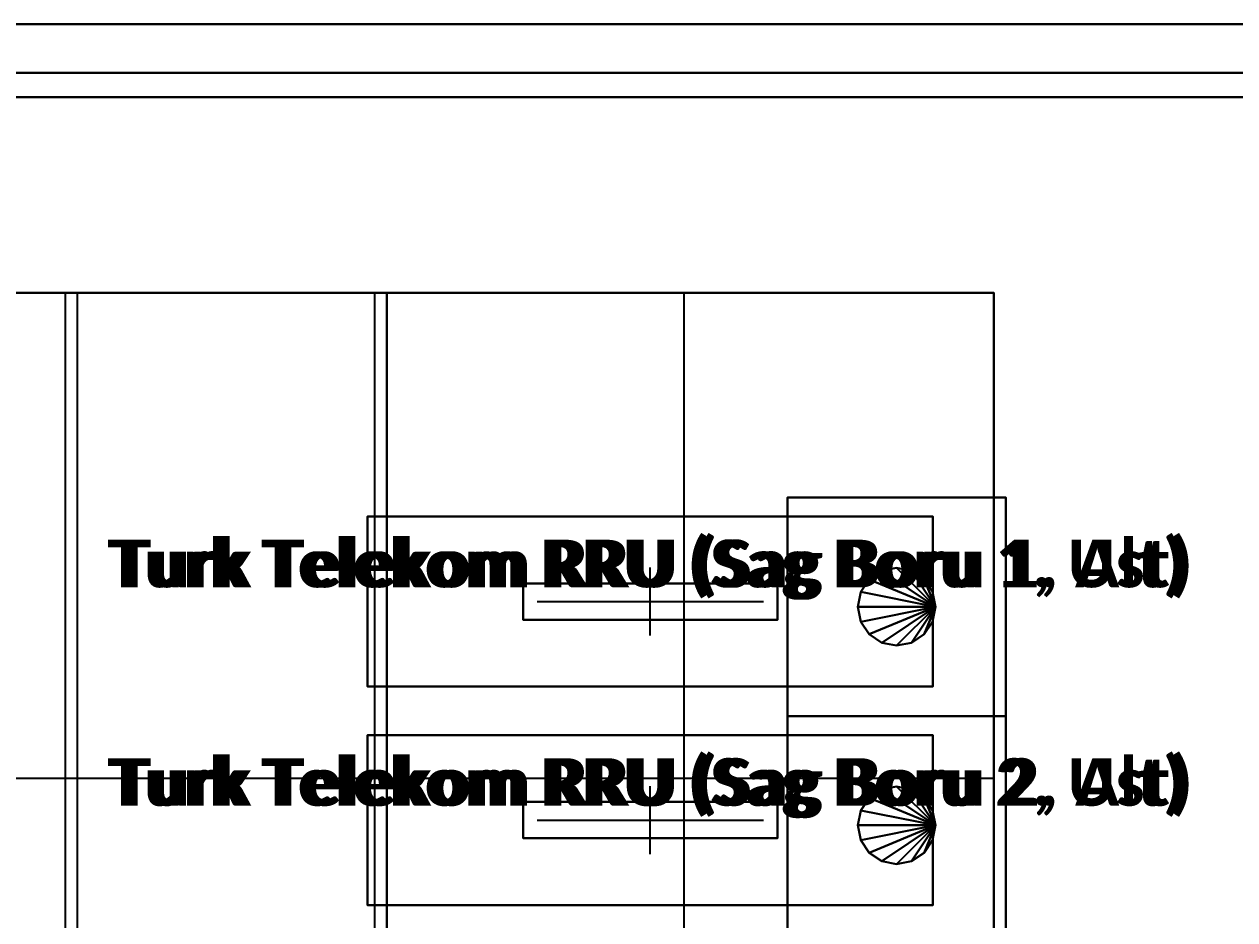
# Model space of a CAD drawing. Header units: metres. Extents: x -15 to 15, y -45.1 to 2.
# Drawn here: x -1.559 to -0.562, y 1.262 to 2 of the extents above; entities that cross this region are included whole.
import ezdxf
from ezdxf.enums import TextEntityAlignment as Align

# ---------------------------------------------------------------- set-up
doc = ezdxf.new("R2010")
doc.units = ezdxf.units.M
for name, color, linetype in [('BLOK_OZEL_PLATFORM', 140, 'CONTINUOUS'), ('EKP_TURK_TELEKOM_RRU', 4, 'CONTINUOUS'), ('KORKULUK_KAPI', 4, 'CONTINUOUS'), ('MONTAJ_BORULARI', 2, 'CONTINUOUS'), ('ZEMIN_PLATFORM', 8, 'CONTINUOUS')]:
    doc.layers.add(name, color=color, linetype=linetype)
doc.styles.get("Standard").update_dxf_attribs({"font": 'calibrib.ttf'})

msp = doc.modelspace()

# ---------------------------------------------------------------- linework, layer by layer
at = {"layer": 'BLOK_OZEL_PLATFORM'}
for p, q in [((-1.26052, 1.77879, -0.029), (-2.28052, 1.77879, -0.029)), ((-1.26052, 1.77879, 0.011), (-2.28052, 1.77879, 0.011)), ((-0.76052, 1.77879, -0.029), (-1.78052, 1.77879, -0.029)), ((-0.76052, 1.77879, 0.011), (-1.78052, 1.77879, 0.011)), ((-1.52552, 0.57879, 0.011), (-1.52552, 1.77879, 0.011)), ((-1.51552, 0.57879, 0.011), (-1.51552, 1.77879, 0.011)), ((-1.27052, 0.57879, 0.011), (-1.27052, 1.77879, 0.011)), ((-1.26052, 0.57879, -0.029), (-1.26052, 1.77879, -0.029)), ((-1.26052, 0.57879, 0.011), (-1.26052, 1.77879, 0.011)), ((-1.26052, 1.77879, -0.029), (-1.26052, 1.77879, 0.011)), ((-1.01552, 0.57879, 0.011), (-1.01552, 1.77879, 0.011)), ((-0.76052, 0.57879, -0.029), (-0.76052, 1.77879, -0.029)), ((-0.76052, 0.57879, 0.011), (-0.76052, 1.77879, 0.011)), ((-0.76052, 1.77879, -0.029), (-0.76052, 1.77879, 0.011)), ((-2.28052, 1.37879, 0.011), (-1.26052, 1.37879, 0.011)), ((-1.78052, 1.37879, 0.011), (-0.76052, 1.37879, 0.011))]:
    msp.add_line(p, q, dxfattribs=at)
for points in [[(-2.28052, 0.57879, -0.029), (-1.26052, 0.57879, -0.029), (-1.26052, 1.77879, -0.029), (-2.28052, 1.77879, -0.029)], [(-2.28052, 0.57879, 0.011), (-1.26052, 0.57879, 0.011), (-1.26052, 1.77879, 0.011), (-2.28052, 1.77879, 0.011)], [(-2.28052, 1.77879, -0.029), (-1.26052, 1.77879, -0.029), (-1.26052, 1.77879, 0.011), (-2.28052, 1.77879, 0.011)], [(-1.78052, 0.57879, -0.029), (-0.76052, 0.57879, -0.029), (-0.76052, 1.77879, -0.029), (-1.78052, 1.77879, -0.029)], [(-1.78052, 0.57879, 0.011), (-0.76052, 0.57879, 0.011), (-0.76052, 1.77879, 0.011), (-1.78052, 1.77879, 0.011)], [(-1.78052, 1.77879, -0.029), (-0.76052, 1.77879, -0.029), (-0.76052, 1.77879, 0.011), (-1.78052, 1.77879, 0.011)], [(-1.26052, 0.57879, -0.029), (-1.26052, 1.77879, -0.029), (-1.26052, 1.77879, 0.011), (-1.26052, 0.57879, 0.011)], [(-0.76052, 0.57879, -0.029), (-0.76052, 1.77879, -0.029), (-0.76052, 1.77879, 0.011), (-0.76052, 0.57879, 0.011)]]:
    msp.add_3dface(points, dxfattribs=at)
at = {"layer": 'EKP_TURK_TELEKOM_RRU'}
for p, q in [((-0.81052, 1.59429, 0.36), (-1.27652, 1.59429, 0.36)), ((-1.27652, 1.59429, 0.36), (-1.27652, 1.45429, 0.36)), ((-0.81052, 1.59429, 0.87), (-1.27652, 1.59429, 0.87)), ((-1.27652, 1.59429, 0.87), (-1.27652, 1.45429, 0.87)), ((-1.27652, 1.59429, 0.36), (-1.27652, 1.59429, 0.87)), ((-0.81052, 1.59429, 1.14), (-1.27652, 1.59429, 1.14)), ((-1.27652, 1.59429, 1.14), (-1.27652, 1.45429, 1.14)), ((-0.81052, 1.59429, 1.65), (-1.27652, 1.59429, 1.65)), ((-1.27652, 1.59429, 1.65), (-1.27652, 1.45429, 1.65)), ((-1.27652, 1.59429, 1.14), (-1.27652, 1.59429, 1.65)), ((-0.81052, 1.45429, 0.36), (-0.81052, 1.59429, 0.36)), ((-0.81052, 1.45429, 0.87), (-0.81052, 1.59429, 0.87)), ((-0.81052, 1.59429, 0.36), (-0.81052, 1.59429, 0.87)), ((-0.81052, 1.45429, 1.14), (-0.81052, 1.59429, 1.14)), ((-0.81052, 1.45429, 1.65), (-0.81052, 1.59429, 1.65)), ((-0.81052, 1.59429, 1.14), (-0.81052, 1.59429, 1.65)), ((-1.04352, 1.49629, 0.87), (-1.04352, 1.55229, 0.87)), ((-1.04352, 1.49629, 1.65), (-1.04352, 1.55229, 1.65)), ((-0.93867, 1.53929, 0.87), (-1.14837, 1.53929, 0.87)), ((-1.14837, 1.53929, 0.87), (-1.14837, 1.50929, 0.87)), ((-0.93867, 1.53929, 0.9), (-1.14837, 1.53929, 0.9)), ((-1.14837, 1.53929, 0.9), (-1.14837, 1.50929, 0.9)), ((-1.14837, 1.53929, 0.87), (-1.14837, 1.53929, 0.9)), ((-0.93867, 1.53929, 1.65), (-1.14837, 1.53929, 1.65)), ((-1.14837, 1.53929, 1.65), (-1.14837, 1.50929, 1.65)), ((-0.93867, 1.53929, 1.68), (-1.14837, 1.53929, 1.68)), ((-1.14837, 1.53929, 1.68), (-1.14837, 1.50929, 1.68)), ((-1.14837, 1.53929, 1.65), (-1.14837, 1.53929, 1.68)), ((-0.93867, 1.50929, 0.87), (-0.93867, 1.53929, 0.87)), ((-0.93867, 1.50929, 0.9), (-0.93867, 1.53929, 0.9)), ((-0.93867, 1.53929, 0.87), (-0.93867, 1.53929, 0.9)), ((-0.93867, 1.50929, 1.65), (-0.93867, 1.53929, 1.65)), ((-0.93867, 1.50929, 1.68), (-0.93867, 1.53929, 1.68)), ((-0.93867, 1.53929, 1.65), (-0.93867, 1.53929, 1.68)), ((-1.13672, 1.52429, 0.87), (-0.95032, 1.52429, 0.87)), ((-1.13672, 1.52429, 1.65), (-0.95032, 1.52429, 1.65)), ((-1.14837, 1.50929, 0.87), (-0.93867, 1.50929, 0.87)), ((-1.14837, 1.50929, 0.9), (-0.93867, 1.50929, 0.9)), ((-1.14837, 1.50929, 0.87), (-1.14837, 1.50929, 0.9)), ((-1.14837, 1.50929, 1.65), (-0.93867, 1.50929, 1.65)), ((-1.14837, 1.50929, 1.68), (-0.93867, 1.50929, 1.68)), ((-1.14837, 1.50929, 1.65), (-1.14837, 1.50929, 1.68)), ((-0.93867, 1.50929, 0.87), (-0.93867, 1.50929, 0.9)), ((-0.93867, 1.50929, 1.65), (-0.93867, 1.50929, 1.68)), ((-1.27652, 1.45429, 0.36), (-0.81052, 1.45429, 0.36)), ((-1.27652, 1.45429, 0.87), (-0.81052, 1.45429, 0.87)), ((-1.27652, 1.45429, 0.36), (-1.27652, 1.45429, 0.87)), ((-1.27652, 1.45429, 1.14), (-0.81052, 1.45429, 1.14)), ((-1.27652, 1.45429, 1.65), (-0.81052, 1.45429, 1.65)), ((-1.27652, 1.45429, 1.14), (-1.27652, 1.45429, 1.65)), ((-0.81052, 1.45429, 0.36), (-0.81052, 1.45429, 0.87)), ((-0.81052, 1.45429, 1.14), (-0.81052, 1.45429, 1.65)), ((-0.81052, 1.41429, 0.36), (-1.27652, 1.41429, 0.36)), ((-1.27652, 1.41429, 0.36), (-1.27652, 1.27429, 0.36)), ((-0.81052, 1.41429, 0.87), (-1.27652, 1.41429, 0.87)), ((-1.27652, 1.41429, 0.87), (-1.27652, 1.27429, 0.87)), ((-1.27652, 1.41429, 0.36), (-1.27652, 1.41429, 0.87)), ((-0.81052, 1.41429, 1.14), (-1.27652, 1.41429, 1.14)), ((-1.27652, 1.41429, 1.14), (-1.27652, 1.27429, 1.14)), ((-0.81052, 1.41429, 1.65), (-1.27652, 1.41429, 1.65)), ((-1.27652, 1.41429, 1.65), (-1.27652, 1.27429, 1.65)), ((-1.27652, 1.41429, 1.14), (-1.27652, 1.41429, 1.65)), ((-0.81052, 1.27429, 0.36), (-0.81052, 1.41429, 0.36)), ((-0.81052, 1.27429, 0.87), (-0.81052, 1.41429, 0.87)), ((-0.81052, 1.41429, 0.36), (-0.81052, 1.41429, 0.87)), ((-0.81052, 1.27429, 1.14), (-0.81052, 1.41429, 1.14)), ((-0.81052, 1.27429, 1.65), (-0.81052, 1.41429, 1.65)), ((-0.81052, 1.41429, 1.14), (-0.81052, 1.41429, 1.65)), ((-1.04352, 1.31629, 0.87), (-1.04352, 1.37229, 0.87)), ((-1.04352, 1.31629, 1.65), (-1.04352, 1.37229, 1.65)), ((-0.93867, 1.35929, 0.87), (-1.14837, 1.35929, 0.87)), ((-1.14837, 1.35929, 0.87), (-1.14837, 1.32929, 0.87)), ((-0.93867, 1.35929, 0.9), (-1.14837, 1.35929, 0.9)), ((-1.14837, 1.35929, 0.9), (-1.14837, 1.32929, 0.9)), ((-1.14837, 1.35929, 0.87), (-1.14837, 1.35929, 0.9)), ((-0.93867, 1.35929, 1.65), (-1.14837, 1.35929, 1.65)), ((-1.14837, 1.35929, 1.65), (-1.14837, 1.32929, 1.65)), ((-0.93867, 1.35929, 1.68), (-1.14837, 1.35929, 1.68)), ((-1.14837, 1.35929, 1.68), (-1.14837, 1.32929, 1.68)), ((-1.14837, 1.35929, 1.65), (-1.14837, 1.35929, 1.68)), ((-0.93867, 1.32929, 0.87), (-0.93867, 1.35929, 0.87)), ((-0.93867, 1.32929, 0.9), (-0.93867, 1.35929, 0.9)), ((-0.93867, 1.35929, 0.87), (-0.93867, 1.35929, 0.9)), ((-0.93867, 1.32929, 1.65), (-0.93867, 1.35929, 1.65)), ((-0.93867, 1.32929, 1.68), (-0.93867, 1.35929, 1.68)), ((-0.93867, 1.35929, 1.65), (-0.93867, 1.35929, 1.68)), ((-1.13672, 1.34429, 0.87), (-0.95032, 1.34429, 0.87)), ((-1.13672, 1.34429, 1.65), (-0.95032, 1.34429, 1.65)), ((-1.14837, 1.32929, 0.87), (-0.93867, 1.32929, 0.87)), ((-1.14837, 1.32929, 0.9), (-0.93867, 1.32929, 0.9)), ((-1.14837, 1.32929, 0.87), (-1.14837, 1.32929, 0.9)), ((-1.14837, 1.32929, 1.65), (-0.93867, 1.32929, 1.65)), ((-1.14837, 1.32929, 1.68), (-0.93867, 1.32929, 1.68)), ((-1.14837, 1.32929, 1.65), (-1.14837, 1.32929, 1.68)), ((-0.93867, 1.32929, 0.87), (-0.93867, 1.32929, 0.9)), ((-0.93867, 1.32929, 1.65), (-0.93867, 1.32929, 1.68)), ((-1.27652, 1.27429, 0.36), (-0.81052, 1.27429, 0.36)), ((-1.27652, 1.27429, 0.87), (-0.81052, 1.27429, 0.87)), ((-1.27652, 1.27429, 0.36), (-1.27652, 1.27429, 0.87)), ((-1.27652, 1.27429, 1.14), (-0.81052, 1.27429, 1.14)), ((-1.27652, 1.27429, 1.65), (-0.81052, 1.27429, 1.65)), ((-1.27652, 1.27429, 1.14), (-1.27652, 1.27429, 1.65)), ((-0.81052, 1.27429, 0.36), (-0.81052, 1.27429, 0.87)), ((-0.81052, 1.27429, 1.14), (-0.81052, 1.27429, 1.65))]:
    msp.add_line(p, q, dxfattribs=at)
for points in [[(-1.27652, 1.45429, 0.36), (-0.81052, 1.45429, 0.36), (-0.81052, 1.59429, 0.36), (-1.27652, 1.59429, 0.36)], [(-1.27652, 1.45429, 0.87), (-0.81052, 1.45429, 0.87), (-0.81052, 1.59429, 0.87), (-1.27652, 1.59429, 0.87)], [(-1.27652, 1.59429, 0.36), (-0.81052, 1.59429, 0.36), (-0.81052, 1.59429, 0.87), (-1.27652, 1.59429, 0.87)], [(-1.27652, 1.45429, 0.36), (-1.27652, 1.59429, 0.36), (-1.27652, 1.59429, 0.87), (-1.27652, 1.45429, 0.87)], [(-1.27652, 1.45429, 1.14), (-0.81052, 1.45429, 1.14), (-0.81052, 1.59429, 1.14), (-1.27652, 1.59429, 1.14)], [(-1.27652, 1.45429, 1.65), (-0.81052, 1.45429, 1.65), (-0.81052, 1.59429, 1.65), (-1.27652, 1.59429, 1.65)], [(-1.27652, 1.59429, 1.14), (-0.81052, 1.59429, 1.14), (-0.81052, 1.59429, 1.65), (-1.27652, 1.59429, 1.65)], [(-1.27652, 1.45429, 1.14), (-1.27652, 1.59429, 1.14), (-1.27652, 1.59429, 1.65), (-1.27652, 1.45429, 1.65)], [(-0.81052, 1.45429, 0.36), (-0.81052, 1.59429, 0.36), (-0.81052, 1.59429, 0.87), (-0.81052, 1.45429, 0.87)], [(-0.81052, 1.45429, 1.14), (-0.81052, 1.59429, 1.14), (-0.81052, 1.59429, 1.65), (-0.81052, 1.45429, 1.65)], [(-1.14837, 1.50929, 0.87), (-0.93867, 1.50929, 0.87), (-0.93867, 1.53929, 0.87), (-1.14837, 1.53929, 0.87)], [(-1.14837, 1.50929, 0.9), (-0.93867, 1.50929, 0.9), (-0.93867, 1.53929, 0.9), (-1.14837, 1.53929, 0.9)], [(-1.14837, 1.53929, 0.87), (-0.93867, 1.53929, 0.87), (-0.93867, 1.53929, 0.9), (-1.14837, 1.53929, 0.9)], [(-1.14837, 1.50929, 0.87), (-1.14837, 1.53929, 0.87), (-1.14837, 1.53929, 0.9), (-1.14837, 1.50929, 0.9)], [(-1.14837, 1.50929, 1.65), (-0.93867, 1.50929, 1.65), (-0.93867, 1.53929, 1.65), (-1.14837, 1.53929, 1.65)], [(-1.14837, 1.50929, 1.68), (-0.93867, 1.50929, 1.68), (-0.93867, 1.53929, 1.68), (-1.14837, 1.53929, 1.68)], [(-1.14837, 1.53929, 1.65), (-0.93867, 1.53929, 1.65), (-0.93867, 1.53929, 1.68), (-1.14837, 1.53929, 1.68)], [(-1.14837, 1.50929, 1.65), (-1.14837, 1.53929, 1.65), (-1.14837, 1.53929, 1.68), (-1.14837, 1.50929, 1.68)], [(-0.93867, 1.50929, 0.87), (-0.93867, 1.53929, 0.87), (-0.93867, 1.53929, 0.9), (-0.93867, 1.50929, 0.9)], [(-0.93867, 1.50929, 1.65), (-0.93867, 1.53929, 1.65), (-0.93867, 1.53929, 1.68), (-0.93867, 1.50929, 1.68)], [(-1.14837, 1.50929, 0.87), (-0.93867, 1.50929, 0.87), (-0.93867, 1.50929, 0.9), (-1.14837, 1.50929, 0.9)], [(-1.14837, 1.50929, 1.65), (-0.93867, 1.50929, 1.65), (-0.93867, 1.50929, 1.68), (-1.14837, 1.50929, 1.68)], [(-1.27652, 1.45429, 0.36), (-0.81052, 1.45429, 0.36), (-0.81052, 1.45429, 0.87), (-1.27652, 1.45429, 0.87)], [(-1.27652, 1.45429, 1.14), (-0.81052, 1.45429, 1.14), (-0.81052, 1.45429, 1.65), (-1.27652, 1.45429, 1.65)], [(-1.27652, 1.27429, 0.36), (-0.81052, 1.27429, 0.36), (-0.81052, 1.41429, 0.36), (-1.27652, 1.41429, 0.36)], [(-1.27652, 1.27429, 0.87), (-0.81052, 1.27429, 0.87), (-0.81052, 1.41429, 0.87), (-1.27652, 1.41429, 0.87)], [(-1.27652, 1.41429, 0.36), (-0.81052, 1.41429, 0.36), (-0.81052, 1.41429, 0.87), (-1.27652, 1.41429, 0.87)], [(-1.27652, 1.27429, 0.36), (-1.27652, 1.41429, 0.36), (-1.27652, 1.41429, 0.87), (-1.27652, 1.27429, 0.87)], [(-1.27652, 1.27429, 1.14), (-0.81052, 1.27429, 1.14), (-0.81052, 1.41429, 1.14), (-1.27652, 1.41429, 1.14)], [(-1.27652, 1.27429, 1.65), (-0.81052, 1.27429, 1.65), (-0.81052, 1.41429, 1.65), (-1.27652, 1.41429, 1.65)], [(-1.27652, 1.41429, 1.14), (-0.81052, 1.41429, 1.14), (-0.81052, 1.41429, 1.65), (-1.27652, 1.41429, 1.65)], [(-1.27652, 1.27429, 1.14), (-1.27652, 1.41429, 1.14), (-1.27652, 1.41429, 1.65), (-1.27652, 1.27429, 1.65)], [(-0.81052, 1.27429, 0.36), (-0.81052, 1.41429, 0.36), (-0.81052, 1.41429, 0.87), (-0.81052, 1.27429, 0.87)], [(-0.81052, 1.27429, 1.14), (-0.81052, 1.41429, 1.14), (-0.81052, 1.41429, 1.65), (-0.81052, 1.27429, 1.65)], [(-1.14837, 1.32929, 0.87), (-0.93867, 1.32929, 0.87), (-0.93867, 1.35929, 0.87), (-1.14837, 1.35929, 0.87)], [(-1.14837, 1.32929, 0.9), (-0.93867, 1.32929, 0.9), (-0.93867, 1.35929, 0.9), (-1.14837, 1.35929, 0.9)], [(-1.14837, 1.35929, 0.87), (-0.93867, 1.35929, 0.87), (-0.93867, 1.35929, 0.9), (-1.14837, 1.35929, 0.9)], [(-1.14837, 1.32929, 0.87), (-1.14837, 1.35929, 0.87), (-1.14837, 1.35929, 0.9), (-1.14837, 1.32929, 0.9)], [(-1.14837, 1.32929, 1.65), (-0.93867, 1.32929, 1.65), (-0.93867, 1.35929, 1.65), (-1.14837, 1.35929, 1.65)], [(-1.14837, 1.32929, 1.68), (-0.93867, 1.32929, 1.68), (-0.93867, 1.35929, 1.68), (-1.14837, 1.35929, 1.68)], [(-1.14837, 1.35929, 1.65), (-0.93867, 1.35929, 1.65), (-0.93867, 1.35929, 1.68), (-1.14837, 1.35929, 1.68)], [(-1.14837, 1.32929, 1.65), (-1.14837, 1.35929, 1.65), (-1.14837, 1.35929, 1.68), (-1.14837, 1.32929, 1.68)], [(-0.93867, 1.32929, 0.87), (-0.93867, 1.35929, 0.87), (-0.93867, 1.35929, 0.9), (-0.93867, 1.32929, 0.9)], [(-0.93867, 1.32929, 1.65), (-0.93867, 1.35929, 1.65), (-0.93867, 1.35929, 1.68), (-0.93867, 1.32929, 1.68)], [(-1.14837, 1.32929, 0.87), (-0.93867, 1.32929, 0.87), (-0.93867, 1.32929, 0.9), (-1.14837, 1.32929, 0.9)], [(-1.14837, 1.32929, 1.65), (-0.93867, 1.32929, 1.65), (-0.93867, 1.32929, 1.68), (-1.14837, 1.32929, 1.68)], [(-1.27652, 1.27429, 0.36), (-0.81052, 1.27429, 0.36), (-0.81052, 1.27429, 0.87), (-1.27652, 1.27429, 0.87)], [(-1.27652, 1.27429, 1.14), (-0.81052, 1.27429, 1.14), (-0.81052, 1.27429, 1.65), (-1.27652, 1.27429, 1.65)]]:
    msp.add_3dface(points, dxfattribs=at)
at = {"layer": 'KORKULUK_KAPI'}
for p, q in [((5.5, 1.96), (-5.5, 1.96)), ((5.5, 1.96, 1.7), (-5.5, 1.96, 1.7)), ((-5.5, 1.94), (5.5, 1.94)), ((-5.5, 1.94, 1.7), (5.5, 1.94, 1.7))]:
    msp.add_line(p, q, dxfattribs=at)
for points in [[(-5.5, 1.94), (5.5, 1.94), (5.5, 1.96), (-5.5, 1.96)], [(-5.5, 1.94, 1.7), (5.5, 1.94, 1.7), (5.5, 1.96, 1.7), (-5.5, 1.96, 1.7)], [(-5.5, 1.96), (5.5, 1.96), (5.5, 1.96, 1.7), (-5.5, 1.96, 1.7)], [(-5.5, 1.94), (5.5, 1.94), (5.5, 1.94, 1.7), (-5.5, 1.94, 1.7)]]:
    msp.add_3dface(points, dxfattribs=at)
at = {"layer": 'MONTAJ_BORULARI'}
for p, q in [((-0.7505, 1.61), (-0.9305, 1.61)), ((-0.9305, 1.61), (-0.9305, 1.43)), ((-0.7505, 1.61, 0.015), (-0.9305, 1.61, 0.015)), ((-0.9305, 1.61, 0.015), (-0.9305, 1.43, 0.015)), ((-0.9305, 1.61), (-0.9305, 1.61, 0.015)), ((-0.7505, 1.43), (-0.7505, 1.61)), ((-0.7505, 1.43, 0.015), (-0.7505, 1.61, 0.015)), ((-0.7505, 1.61), (-0.7505, 1.61, 0.015)), ((-0.85275, 1.54956), (-0.86313, 1.54263)), ((-0.85275, 1.54956, 1.7), (-0.86313, 1.54263, 1.7)), ((-0.8405, 1.552), (-0.85275, 1.54956)), ((-0.8405, 1.552, 1.7), (-0.85275, 1.54956, 1.7)), ((-0.82825, 1.54956), (-0.8405, 1.552)), ((-0.82825, 1.54956, 1.7), (-0.8405, 1.552, 1.7)), ((-0.8405, 1.552), (-0.8405, 1.552, 1.7)), ((-0.81787, 1.54263), (-0.82825, 1.54956)), ((-0.81787, 1.54263, 1.7), (-0.82825, 1.54956, 1.7)), ((-0.86313, 1.54263), (-0.87006, 1.53225)), ((-0.86313, 1.54263, 1.7), (-0.87006, 1.53225, 1.7)), ((-0.81094, 1.53225), (-0.81787, 1.54263)), ((-0.81094, 1.53225, 1.7), (-0.81787, 1.54263, 1.7)), ((-0.87006, 1.53225), (-0.8725, 1.52)), ((-0.87006, 1.53225, 1.7), (-0.8725, 1.52, 1.7)), ((-0.8085, 1.52), (-0.81094, 1.53225)), ((-0.8085, 1.52, 1.7), (-0.81094, 1.53225, 1.7)), ((-0.8725, 1.52), (-0.87006, 1.50775)), ((-0.8725, 1.52, 1.7), (-0.87006, 1.50775, 1.7)), ((-0.8725, 1.52), (-0.8725, 1.52, 1.7)), ((-0.81094, 1.50775), (-0.8085, 1.52)), ((-0.81094, 1.50775, 1.7), (-0.8085, 1.52, 1.7)), ((-0.8085, 1.52), (-0.8085, 1.52, 1.7)), ((-0.87006, 1.50775), (-0.86313, 1.49737)), ((-0.87006, 1.50775, 1.7), (-0.86313, 1.49737, 1.7)), ((-0.81787, 1.49737), (-0.81094, 1.50775)), ((-0.81787, 1.49737, 1.7), (-0.81094, 1.50775, 1.7)), ((-0.86313, 1.49737), (-0.85275, 1.49044)), ((-0.86313, 1.49737, 1.7), (-0.85275, 1.49044, 1.7)), ((-0.82825, 1.49044), (-0.81787, 1.49737)), ((-0.82825, 1.49044, 1.7), (-0.81787, 1.49737, 1.7)), ((-0.85275, 1.49044), (-0.8405, 1.488)), ((-0.85275, 1.49044, 1.7), (-0.8405, 1.488, 1.7)), ((-0.8405, 1.488), (-0.82825, 1.49044)), ((-0.8405, 1.488, 1.7), (-0.82825, 1.49044, 1.7)), ((-0.8405, 1.488), (-0.8405, 1.488, 1.7)), ((-0.9305, 1.43), (-0.7505, 1.43)), ((-0.9305, 1.43, 0.015), (-0.7505, 1.43, 0.015)), ((-0.9305, 1.43), (-0.9305, 1.43, 0.015)), ((-0.7505, 1.43), (-0.9305, 1.43)), ((-0.9305, 1.43), (-0.9305, 1.25)), ((-0.7505, 1.43, 0.015), (-0.9305, 1.43, 0.015)), ((-0.9305, 1.43, 0.015), (-0.9305, 1.25, 0.015)), ((-0.9305, 1.43), (-0.9305, 1.43, 0.015)), ((-0.7505, 1.43), (-0.7505, 1.43, 0.015)), ((-0.7505, 1.25), (-0.7505, 1.43)), ((-0.7505, 1.25, 0.015), (-0.7505, 1.43, 0.015)), ((-0.7505, 1.43), (-0.7505, 1.43, 0.015)), ((-0.85275, 1.36956), (-0.86313, 1.36263)), ((-0.85275, 1.36956, 1.7), (-0.86313, 1.36263, 1.7)), ((-0.8405, 1.372), (-0.85275, 1.36956)), ((-0.8405, 1.372, 1.7), (-0.85275, 1.36956, 1.7)), ((-0.82825, 1.36956), (-0.8405, 1.372)), ((-0.82825, 1.36956, 1.7), (-0.8405, 1.372, 1.7)), ((-0.8405, 1.372), (-0.8405, 1.372, 1.7)), ((-0.81787, 1.36263), (-0.82825, 1.36956)), ((-0.81787, 1.36263, 1.7), (-0.82825, 1.36956, 1.7)), ((-0.86313, 1.36263), (-0.87006, 1.35225)), ((-0.86313, 1.36263, 1.7), (-0.87006, 1.35225, 1.7)), ((-0.81094, 1.35225), (-0.81787, 1.36263)), ((-0.81094, 1.35225, 1.7), (-0.81787, 1.36263, 1.7)), ((-0.87006, 1.35225), (-0.8725, 1.34)), ((-0.87006, 1.35225, 1.7), (-0.8725, 1.34, 1.7)), ((-0.8085, 1.34), (-0.81094, 1.35225)), ((-0.8085, 1.34, 1.7), (-0.81094, 1.35225, 1.7)), ((-0.8725, 1.34), (-0.87006, 1.32775)), ((-0.8725, 1.34, 1.7), (-0.87006, 1.32775, 1.7)), ((-0.8725, 1.34), (-0.8725, 1.34, 1.7)), ((-0.81094, 1.32775), (-0.8085, 1.34)), ((-0.81094, 1.32775, 1.7), (-0.8085, 1.34, 1.7)), ((-0.8085, 1.34), (-0.8085, 1.34, 1.7)), ((-0.87006, 1.32775), (-0.86313, 1.31737)), ((-0.87006, 1.32775, 1.7), (-0.86313, 1.31737, 1.7)), ((-0.81787, 1.31737), (-0.81094, 1.32775)), ((-0.81787, 1.31737, 1.7), (-0.81094, 1.32775, 1.7)), ((-0.86313, 1.31737), (-0.85275, 1.31044)), ((-0.86313, 1.31737, 1.7), (-0.85275, 1.31044, 1.7)), ((-0.82825, 1.31044), (-0.81787, 1.31737)), ((-0.82825, 1.31044, 1.7), (-0.81787, 1.31737, 1.7)), ((-0.85275, 1.31044), (-0.8405, 1.308)), ((-0.85275, 1.31044, 1.7), (-0.8405, 1.308, 1.7)), ((-0.8405, 1.308), (-0.82825, 1.31044)), ((-0.8405, 1.308, 1.7), (-0.82825, 1.31044, 1.7)), ((-0.8405, 1.308), (-0.8405, 1.308, 1.7))]:
    msp.add_line(p, q, dxfattribs=at)
for points in [[(-0.9305, 1.43), (-0.7505, 1.43), (-0.7505, 1.61), (-0.9305, 1.61)], [(-0.9305, 1.43, 0.015), (-0.7505, 1.43, 0.015), (-0.7505, 1.61, 0.015), (-0.9305, 1.61, 0.015)], [(-0.9305, 1.61), (-0.7505, 1.61), (-0.7505, 1.61, 0.015), (-0.9305, 1.61, 0.015)], [(-0.9305, 1.43), (-0.9305, 1.61), (-0.9305, 1.61, 0.015), (-0.9305, 1.43, 0.015)], [(-0.7505, 1.43), (-0.7505, 1.61), (-0.7505, 1.61, 0.015), (-0.7505, 1.43, 0.015)], [(-0.85275, 1.54956), (-0.86313, 1.54263), (-0.86313, 1.54263, 1.7), (-0.85275, 1.54956, 1.7)], [(-0.8085, 1.52), (-0.85275, 1.54956), (-0.86313, 1.54263)], [(-0.8085, 1.52, 1.7), (-0.85275, 1.54956, 1.7), (-0.86313, 1.54263, 1.7)], [(-0.8405, 1.552), (-0.85275, 1.54956), (-0.85275, 1.54956, 1.7), (-0.8405, 1.552, 1.7)], [(-0.8085, 1.52), (-0.8405, 1.552), (-0.85275, 1.54956)], [(-0.8085, 1.52, 1.7), (-0.8405, 1.552, 1.7), (-0.85275, 1.54956, 1.7)], [(-0.82825, 1.54956), (-0.8405, 1.552), (-0.8405, 1.552, 1.7), (-0.82825, 1.54956, 1.7)], [(-0.8085, 1.52), (-0.82825, 1.54956), (-0.8405, 1.552)], [(-0.8085, 1.52, 1.7), (-0.82825, 1.54956, 1.7), (-0.8405, 1.552, 1.7)], [(-0.81787, 1.54263), (-0.82825, 1.54956), (-0.82825, 1.54956, 1.7), (-0.81787, 1.54263, 1.7)], [(-0.8085, 1.52), (-0.81787, 1.54263), (-0.82825, 1.54956)], [(-0.8085, 1.52, 1.7), (-0.81787, 1.54263, 1.7), (-0.82825, 1.54956, 1.7)], [(-0.86313, 1.54263), (-0.87006, 1.53225), (-0.87006, 1.53225, 1.7), (-0.86313, 1.54263, 1.7)], [(-0.8085, 1.52), (-0.86313, 1.54263), (-0.87006, 1.53225)], [(-0.8085, 1.52, 1.7), (-0.86313, 1.54263, 1.7), (-0.87006, 1.53225, 1.7)], [(-0.81094, 1.53225), (-0.81787, 1.54263), (-0.81787, 1.54263, 1.7), (-0.81094, 1.53225, 1.7)], [(-0.8085, 1.52), (-0.81094, 1.53225), (-0.81787, 1.54263)], [(-0.8085, 1.52, 1.7), (-0.81094, 1.53225, 1.7), (-0.81787, 1.54263, 1.7)], [(-0.87006, 1.53225), (-0.8725, 1.52), (-0.8725, 1.52, 1.7), (-0.87006, 1.53225, 1.7)], [(-0.8085, 1.52), (-0.87006, 1.53225), (-0.8725, 1.52)], [(-0.8085, 1.52, 1.7), (-0.87006, 1.53225, 1.7), (-0.8725, 1.52, 1.7)], [(-0.8085, 1.52), (-0.81094, 1.53225), (-0.81094, 1.53225, 1.7), (-0.8085, 1.52, 1.7)], [(-0.8725, 1.52), (-0.87006, 1.50775), (-0.87006, 1.50775, 1.7), (-0.8725, 1.52, 1.7)], [(-0.8085, 1.52), (-0.8725, 1.52), (-0.87006, 1.50775)], [(-0.8085, 1.52, 1.7), (-0.8725, 1.52, 1.7), (-0.87006, 1.50775, 1.7)], [(-0.8085, 1.52), (-0.87006, 1.50775), (-0.86313, 1.49737)], [(-0.8085, 1.52, 1.7), (-0.87006, 1.50775, 1.7), (-0.86313, 1.49737, 1.7)], [(-0.8085, 1.52), (-0.86313, 1.49737), (-0.85275, 1.49044)], [(-0.8085, 1.52, 1.7), (-0.86313, 1.49737, 1.7), (-0.85275, 1.49044, 1.7)], [(-0.8085, 1.52), (-0.85275, 1.49044), (-0.8405, 1.488)], [(-0.8085, 1.52, 1.7), (-0.85275, 1.49044, 1.7), (-0.8405, 1.488, 1.7)], [(-0.8085, 1.52), (-0.8405, 1.488), (-0.82825, 1.49044)], [(-0.8085, 1.52, 1.7), (-0.8405, 1.488, 1.7), (-0.82825, 1.49044, 1.7)], [(-0.8085, 1.52), (-0.82825, 1.49044), (-0.81787, 1.49737)], [(-0.8085, 1.52, 1.7), (-0.82825, 1.49044, 1.7), (-0.81787, 1.49737, 1.7)], [(-0.8085, 1.52), (-0.81787, 1.49737), (-0.81094, 1.50775)], [(-0.8085, 1.52, 1.7), (-0.81787, 1.49737, 1.7), (-0.81094, 1.50775, 1.7)], [(-0.81094, 1.50775), (-0.8085, 1.52), (-0.8085, 1.52, 1.7), (-0.81094, 1.50775, 1.7)], [(-0.87006, 1.50775), (-0.86313, 1.49737), (-0.86313, 1.49737, 1.7), (-0.87006, 1.50775, 1.7)], [(-0.81787, 1.49737), (-0.81094, 1.50775), (-0.81094, 1.50775, 1.7), (-0.81787, 1.49737, 1.7)], [(-0.86313, 1.49737), (-0.85275, 1.49044), (-0.85275, 1.49044, 1.7), (-0.86313, 1.49737, 1.7)], [(-0.82825, 1.49044), (-0.81787, 1.49737), (-0.81787, 1.49737, 1.7), (-0.82825, 1.49044, 1.7)], [(-0.85275, 1.49044), (-0.8405, 1.488), (-0.8405, 1.488, 1.7), (-0.85275, 1.49044, 1.7)], [(-0.8405, 1.488), (-0.82825, 1.49044), (-0.82825, 1.49044, 1.7), (-0.8405, 1.488, 1.7)], [(-0.9305, 1.43), (-0.7505, 1.43), (-0.7505, 1.43, 0.015), (-0.9305, 1.43, 0.015)], [(-0.9305, 1.25), (-0.7505, 1.25), (-0.7505, 1.43), (-0.9305, 1.43)], [(-0.9305, 1.25, 0.015), (-0.7505, 1.25, 0.015), (-0.7505, 1.43, 0.015), (-0.9305, 1.43, 0.015)], [(-0.9305, 1.43), (-0.7505, 1.43), (-0.7505, 1.43, 0.015), (-0.9305, 1.43, 0.015)], [(-0.9305, 1.25), (-0.9305, 1.43), (-0.9305, 1.43, 0.015), (-0.9305, 1.25, 0.015)], [(-0.7505, 1.25), (-0.7505, 1.43), (-0.7505, 1.43, 0.015), (-0.7505, 1.25, 0.015)], [(-0.85275, 1.36956), (-0.86313, 1.36263), (-0.86313, 1.36263, 1.7), (-0.85275, 1.36956, 1.7)], [(-0.8085, 1.34), (-0.85275, 1.36956), (-0.86313, 1.36263)], [(-0.8085, 1.34, 1.7), (-0.85275, 1.36956, 1.7), (-0.86313, 1.36263, 1.7)], [(-0.8405, 1.372), (-0.85275, 1.36956), (-0.85275, 1.36956, 1.7), (-0.8405, 1.372, 1.7)], [(-0.8085, 1.34), (-0.8405, 1.372), (-0.85275, 1.36956)], [(-0.8085, 1.34, 1.7), (-0.8405, 1.372, 1.7), (-0.85275, 1.36956, 1.7)], [(-0.82825, 1.36956), (-0.8405, 1.372), (-0.8405, 1.372, 1.7), (-0.82825, 1.36956, 1.7)], [(-0.8085, 1.34), (-0.82825, 1.36956), (-0.8405, 1.372)], [(-0.8085, 1.34, 1.7), (-0.82825, 1.36956, 1.7), (-0.8405, 1.372, 1.7)], [(-0.81787, 1.36263), (-0.82825, 1.36956), (-0.82825, 1.36956, 1.7), (-0.81787, 1.36263, 1.7)], [(-0.8085, 1.34), (-0.81787, 1.36263), (-0.82825, 1.36956)], [(-0.8085, 1.34, 1.7), (-0.81787, 1.36263, 1.7), (-0.82825, 1.36956, 1.7)], [(-0.86313, 1.36263), (-0.87006, 1.35225), (-0.87006, 1.35225, 1.7), (-0.86313, 1.36263, 1.7)], [(-0.8085, 1.34), (-0.86313, 1.36263), (-0.87006, 1.35225)], [(-0.8085, 1.34, 1.7), (-0.86313, 1.36263, 1.7), (-0.87006, 1.35225, 1.7)], [(-0.81094, 1.35225), (-0.81787, 1.36263), (-0.81787, 1.36263, 1.7), (-0.81094, 1.35225, 1.7)], [(-0.8085, 1.34), (-0.81094, 1.35225), (-0.81787, 1.36263)], [(-0.8085, 1.34, 1.7), (-0.81094, 1.35225, 1.7), (-0.81787, 1.36263, 1.7)], [(-0.87006, 1.35225), (-0.8725, 1.34), (-0.8725, 1.34, 1.7), (-0.87006, 1.35225, 1.7)], [(-0.8085, 1.34), (-0.87006, 1.35225), (-0.8725, 1.34)], [(-0.8085, 1.34, 1.7), (-0.87006, 1.35225, 1.7), (-0.8725, 1.34, 1.7)], [(-0.8085, 1.34), (-0.81094, 1.35225), (-0.81094, 1.35225, 1.7), (-0.8085, 1.34, 1.7)], [(-0.8725, 1.34), (-0.87006, 1.32775), (-0.87006, 1.32775, 1.7), (-0.8725, 1.34, 1.7)], [(-0.8085, 1.34), (-0.8725, 1.34), (-0.87006, 1.32775)], [(-0.8085, 1.34, 1.7), (-0.8725, 1.34, 1.7), (-0.87006, 1.32775, 1.7)], [(-0.8085, 1.34), (-0.87006, 1.32775), (-0.86313, 1.31737)], [(-0.8085, 1.34, 1.7), (-0.87006, 1.32775, 1.7), (-0.86313, 1.31737, 1.7)], [(-0.8085, 1.34), (-0.86313, 1.31737), (-0.85275, 1.31044)], [(-0.8085, 1.34, 1.7), (-0.86313, 1.31737, 1.7), (-0.85275, 1.31044, 1.7)], [(-0.8085, 1.34), (-0.85275, 1.31044), (-0.8405, 1.308)], [(-0.8085, 1.34, 1.7), (-0.85275, 1.31044, 1.7), (-0.8405, 1.308, 1.7)], [(-0.8085, 1.34), (-0.8405, 1.308), (-0.82825, 1.31044)], [(-0.8085, 1.34, 1.7), (-0.8405, 1.308, 1.7), (-0.82825, 1.31044, 1.7)], [(-0.8085, 1.34), (-0.82825, 1.31044), (-0.81787, 1.31737)], [(-0.8085, 1.34, 1.7), (-0.82825, 1.31044, 1.7), (-0.81787, 1.31737, 1.7)], [(-0.8085, 1.34), (-0.81787, 1.31737), (-0.81094, 1.32775)], [(-0.8085, 1.34, 1.7), (-0.81787, 1.31737, 1.7), (-0.81094, 1.32775, 1.7)], [(-0.81094, 1.32775), (-0.8085, 1.34), (-0.8085, 1.34, 1.7), (-0.81094, 1.32775, 1.7)], [(-0.87006, 1.32775), (-0.86313, 1.31737), (-0.86313, 1.31737, 1.7), (-0.87006, 1.32775, 1.7)], [(-0.81787, 1.31737), (-0.81094, 1.32775), (-0.81094, 1.32775, 1.7), (-0.81787, 1.31737, 1.7)], [(-0.86313, 1.31737), (-0.85275, 1.31044), (-0.85275, 1.31044, 1.7), (-0.86313, 1.31737, 1.7)], [(-0.82825, 1.31044), (-0.81787, 1.31737), (-0.81787, 1.31737, 1.7), (-0.82825, 1.31044, 1.7)], [(-0.85275, 1.31044), (-0.8405, 1.308), (-0.8405, 1.308, 1.7), (-0.85275, 1.31044, 1.7)], [(-0.8405, 1.308), (-0.82825, 1.31044), (-0.82825, 1.31044, 1.7), (-0.8405, 1.308, 1.7)]]:
    msp.add_3dface(points, dxfattribs=at)
at = {"layer": 'ZEMIN_PLATFORM'}
for p, q in [((15, 2, -0.4), (-15, 2, -0.4)), ((15, 2), (-15, 2))]:
    msp.add_line(p, q, dxfattribs=at)
for points in [[(-15, 0, -0.4), (15, 0, -0.4), (15, 2, -0.4), (-15, 2, -0.4)], [(-15, 0), (15, 0), (15, 2), (-15, 2)], [(-15, 2, -0.4), (15, 2, -0.4), (15, 2), (-15, 2)]]:
    msp.add_3dface(points, dxfattribs=at)

# ---------------------------------------------------------------- texts
at = {"layer": 'EKP_TURK_TELEKOM_RRU'}
for s, p in [('Turk Telekom RRU (Sag Boru 1, Ust)', (-1.04352, 1.55565)), ('Turk Telekom RRU (Sag Boru 1, Alt)', (-1.04352, 1.55565)), ('Turk Telekom RRU (Sag Boru 2, Ust)', (-1.04352, 1.37565)), ('Turk Telekom RRU (Sag Boru 2, Alt)', (-1.04352, 1.37565))]:
    msp.add_text(s, height=0.0392, dxfattribs=at).set_placement(p, align=Align.MIDDLE_CENTER)

doc.saveas('drawing.dxf')
